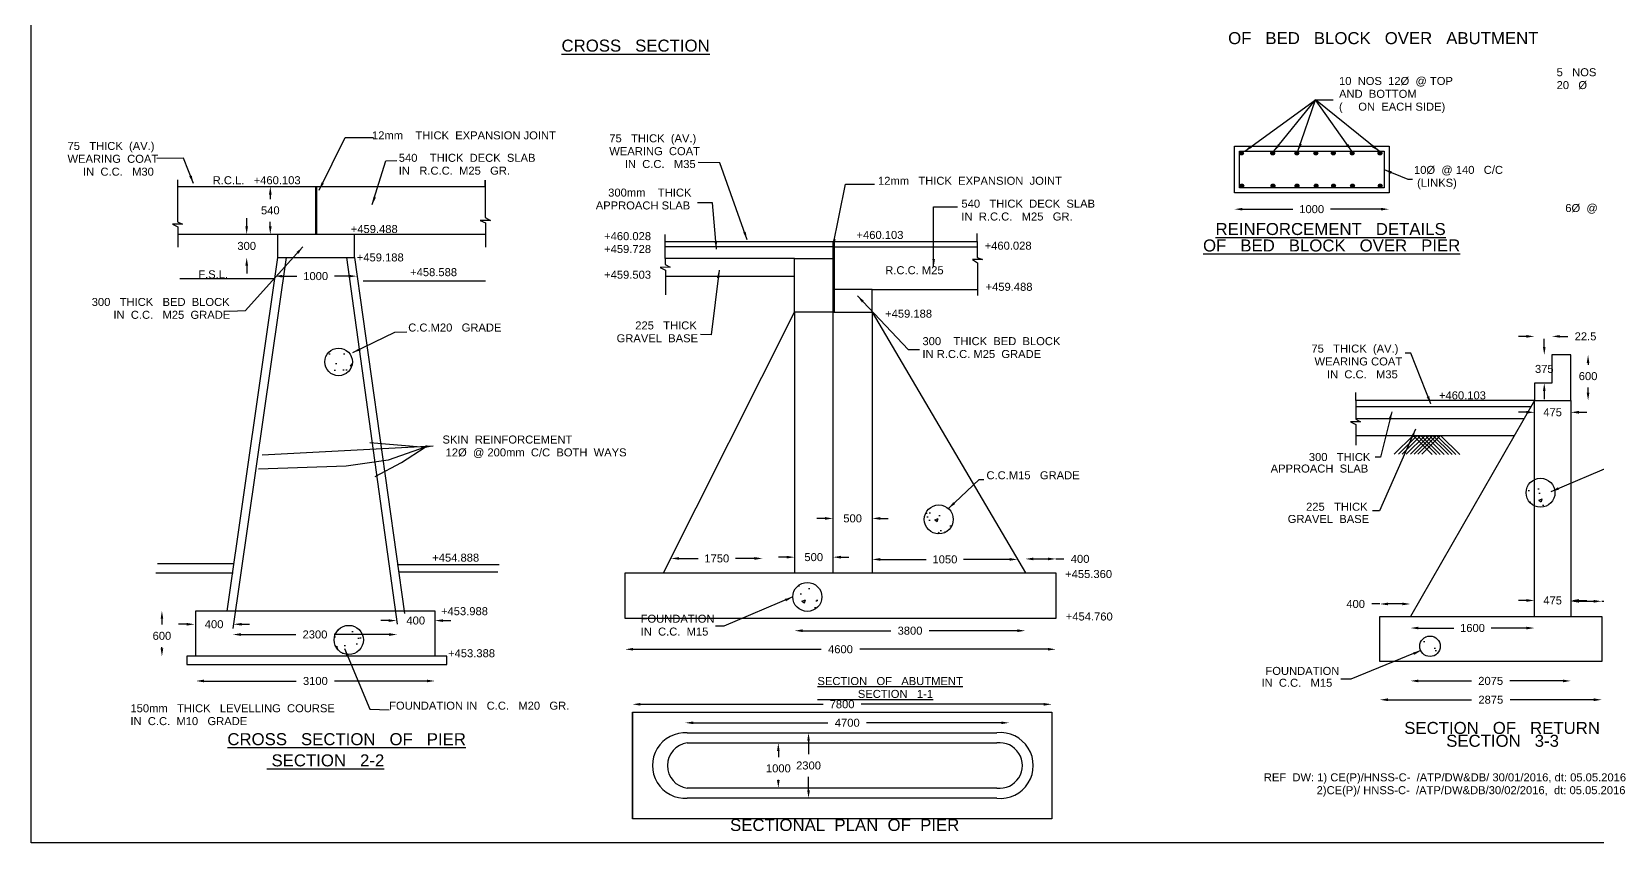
# Model space of a CAD drawing. Header units: inches. Extents: x 43.9 to 73.3, y 3.2 to 23.4.
# Drawn here: x 43.87 to 63.44, y 3.18 to 13.32 of the extents above; entities that cross this region are included whole.
import ezdxf

# ---------------------------------------------------------------- set-up
doc = ezdxf.new("R2010")
doc.units = ezdxf.units.IN
doc.header["$MEASUREMENT"] = 0
doc.styles.get("Standard").update_dxf_attribs({"font": 'arial.ttf', "height": 0.1})
doc.dimstyles.get("Standard").update_dxf_attribs({"dimtxt": 0.1, "dimasz": 0.1, "dimexe": 0.18, "dimexo": 0.0625, "dimgap": 0.09, "dimtad": 0, "dimtih": 1, "dimtoh": 1, "dimdec": 4, "dimzin": 0, "dimdsep": 46, "dimtxsty": 'Standard', "dimcen": 0.09, "dimse1": 1, "dimse2": 1, "dimadec": 0, "dimazin": 0, "dimtfac": 1, "dimtdec": 4, "dimtofl": 0, "dimtmove": 0, "dimatfit": 3, "dimfxl": 1, "dimtolj": 1, "dimtzin": 0, "dimarcsym": 0})
pattern_1 = [(50, (0, 0), (0.4303561, -0.0376513), [0.045, -0.495]), (355, (0, 0), (-0.0832508, 0.4513153), [0.036, -0.396]), (100.45144, (0.03586, -0.00314), (0.3471053, 0.413664), [0.038244, -0.4206853]), (46.1842, (0, 0.12), (0.640345, -0.0993116), [0.0675, -0.7425]), (96.6356, (0.05336, 0.1117), (0.560797, 0.584471), [0.057366, -0.631028]), (351.1842, (0, 0.12), (0.560797, 0.584471), [0.054, -0.594]), (21, (0.06, 0.09), (0.3581442, -0.2415713), [0.045, -0.495]), (326, (0.06, 0.09), (0.1459892, 0.43509), [0.036, -0.396]), (71.45144, (0.08985, 0.06987), (0.5041334, 0.1935187), [0.038244, -0.4206853]), (37.5, (0, 0), (0.0072959, 0.1997363), [0, -0.3912, 0, -0.402, 0, -0.3975]), (7.5, (0, 0), (0.1578417, 0.236647), [0, -0.2292, 0, -0.3822, 0, -0.1515]), (327.5, (-0.1338, 0), (0.32029346, -0.01353292), [0, -0.15, 0, -0.468, 0, -0.621]), (317.5, (-0.1938, 0), (0.3499117, 0.060063), [0, -0.195, 0, -0.3108, 0, -0.441])]

# ---------------------------------------------------------------- blocks, each defined once
blk = doc.blocks.new('*D23')
at = {"color": 0, "lineweight": -2, "transparency": 16777216}
for p, q in [((45.5, 5.977), (45.5, 5.905)), ((45.5, 5.608), (45.5, 5.623))]:
    blk.add_line(p, q, dxfattribs=at)
at = {"color": 0, "transparency": 16777216}
for points in [[(45.484, 5.977), (45.517, 5.977), (45.5, 6.077)], [(45.484, 5.608), (45.517, 5.608), (45.5, 5.508)]]:
    blk.add_solid(points, dxfattribs=at)
at = {"layer": 'Defpoints', "color": 0, "transparency": 16777216}
for p in [(46.177, 6.077), (45.5, 5.508), (46.177, 5.508)]:
    blk.add_point(p, dxfattribs=at)
at = {"color": 0, "transparency": 16777216, "insert": (45.5, 5.764), "char_height": 0.1, "attachment_point": 5}
blk.add_mtext('\\A1;600', dxfattribs=at)
blk = doc.blocks.new('*D24')
at = {"color": 0, "lineweight": -2, "transparency": 16777216}
for p, q in [((45.809, 5.909), (45.709, 5.909)), ((46.495, 5.909), (46.595, 5.909))]:
    blk.add_line(p, q, dxfattribs=at)
at = {"color": 0, "transparency": 16777216}
for points in [[(45.809, 5.925), (45.809, 5.892), (45.909, 5.909)], [(46.495, 5.925), (46.495, 5.892), (46.395, 5.909)]]:
    blk.add_solid(points, dxfattribs=at)
at = {"layer": 'Defpoints', "color": 0, "transparency": 16777216}
for p in [(45.909, 5.91), (46.395, 5.918), (46.395, 5.909)]:
    blk.add_point(p, dxfattribs=at)
at = {"color": 0, "transparency": 16777216, "insert": (46.152, 5.909), "char_height": 0.1, "attachment_point": 5}
blk.add_mtext('\\A1;400', dxfattribs=at)
blk = doc.blocks.new('*D25')
at = {"color": 0, "lineweight": -2, "transparency": 16777216}
for p, q in [((48.333, 5.955), (48.233, 5.955)), ((49.01, 5.955), (49.11, 5.955))]:
    blk.add_line(p, q, dxfattribs=at)
at = {"color": 0, "transparency": 16777216}
for points in [[(48.333, 5.971), (48.333, 5.938), (48.433, 5.955)], [(49.01, 5.971), (49.01, 5.938), (48.91, 5.955)]]:
    blk.add_solid(points, dxfattribs=at)
at = {"layer": 'Defpoints', "color": 0, "transparency": 16777216}
for p in [(48.433, 5.955), (48.91, 5.955), (48.91, 5.955)]:
    blk.add_point(p, dxfattribs=at)
at = {"color": 0, "transparency": 16777216, "insert": (48.671, 5.955), "char_height": 0.1, "attachment_point": 5}
blk.add_mtext('\\A1;400', dxfattribs=at)
blk = doc.blocks.new('*D26')
at = {"color": 0, "lineweight": -2, "transparency": 16777216}
for p, q in [((46.486, 5.781), (47.172, 5.781)), ((48.339, 5.781), (47.652, 5.781))]:
    blk.add_line(p, q, dxfattribs=at)
at = {"color": 0, "transparency": 16777216}
for points in [[(46.486, 5.797), (46.486, 5.764), (46.386, 5.781)], [(48.339, 5.797), (48.339, 5.764), (48.439, 5.781)]]:
    blk.add_solid(points, dxfattribs=at)
at = {"layer": 'Defpoints', "color": 0, "transparency": 16777216}
for p in [(48.439, 5.911), (46.386, 5.856), (48.439, 5.781)]:
    blk.add_point(p, dxfattribs=at)
at = {"color": 0, "transparency": 16777216, "insert": (47.412, 5.781), "char_height": 0.1, "attachment_point": 5}
blk.add_mtext('\\A1;2300', dxfattribs=at)
blk = doc.blocks.new('*D27')
at = {"color": 0, "lineweight": -2, "transparency": 16777216}
for p, q in [((46.024, 5.2), (47.177, 5.2)), ((48.81, 5.2), (47.656, 5.2))]:
    blk.add_line(p, q, dxfattribs=at)
at = {"color": 0, "transparency": 16777216}
for points in [[(46.024, 5.217), (46.024, 5.184), (45.924, 5.2)], [(48.81, 5.217), (48.81, 5.184), (48.91, 5.2)]]:
    blk.add_solid(points, dxfattribs=at)
at = {"layer": 'Defpoints', "color": 0, "transparency": 16777216}
for p in [(45.924, 5.508), (48.91, 5.508), (48.91, 5.2)]:
    blk.add_point(p, dxfattribs=at)
at = {"color": 0, "transparency": 16777216, "insert": (47.417, 5.2), "char_height": 0.1, "attachment_point": 5}
blk.add_mtext('\\A1;3100', dxfattribs=at)
blk = doc.blocks.new('*D31')
at = {"color": 0, "lineweight": -2, "transparency": 16777216}
for p, q in [((47.005, 10.258), (47.186, 10.258)), ((47.837, 10.258), (47.655, 10.258))]:
    blk.add_line(p, q, dxfattribs=at)
at = {"color": 0, "transparency": 16777216}
for points in [[(47.005, 10.274), (47.005, 10.241), (46.905, 10.258)], [(47.837, 10.274), (47.837, 10.241), (47.937, 10.258)]]:
    blk.add_solid(points, dxfattribs=at)
at = {"layer": 'Defpoints', "color": 0, "transparency": 16777216}
for p in [(46.905, 10.226), (47.937, 10.271), (47.937, 10.258)]:
    blk.add_point(p, dxfattribs=at)
at = {"color": 0, "transparency": 16777216, "insert": (47.421, 10.258), "char_height": 0.1, "attachment_point": 5}
blk.add_mtext('\\A1;1000', dxfattribs=at)
blk = doc.blocks.new('*D32')
at = {"color": 0, "lineweight": -2, "transparency": 16777216}
for p, q in [((53.783, 7.231), (53.683, 7.231)), ((54.474, 7.231), (54.574, 7.231))]:
    blk.add_line(p, q, dxfattribs=at)
at = {"color": 0, "transparency": 16777216}
for points in [[(53.783, 7.248), (53.783, 7.214), (53.883, 7.231)], [(54.474, 7.248), (54.474, 7.214), (54.374, 7.231)]]:
    blk.add_solid(points, dxfattribs=at)
at = {"layer": 'Defpoints', "color": 0, "transparency": 16777216}
for p in [(53.883, 7.231), (54.374, 7.231), (54.374, 7.231)]:
    blk.add_point(p, dxfattribs=at)
at = {"color": 0, "transparency": 16777216, "insert": (54.129, 7.231), "char_height": 0.1, "attachment_point": 5}
blk.add_mtext('\\A1;500', dxfattribs=at)
blk = doc.blocks.new('*D33')
at = {"color": 0, "lineweight": -2, "transparency": 16777216}
for p, q in [((53.303, 6.747), (53.203, 6.747)), ((53.983, 6.747), (54.083, 6.747))]:
    blk.add_line(p, q, dxfattribs=at)
at = {"color": 0, "transparency": 16777216}
for points in [[(53.303, 6.764), (53.303, 6.73), (53.403, 6.747)], [(53.983, 6.764), (53.983, 6.73), (53.883, 6.747)]]:
    blk.add_solid(points, dxfattribs=at)
at = {"layer": 'Defpoints', "color": 0, "transparency": 16777216}
for p in [(53.403, 6.747), (53.883, 6.747), (53.883, 6.747)]:
    blk.add_point(p, dxfattribs=at)
at = {"color": 0, "transparency": 16777216, "insert": (53.643, 6.747), "char_height": 0.1, "attachment_point": 5}
blk.add_mtext('\\A1;500', dxfattribs=at)
blk = doc.blocks.new('*D34')
at = {"color": 0, "lineweight": -2, "transparency": 16777216}
for p, q in [((51.961, 6.731), (52.198, 6.731)), ((52.903, 6.731), (52.667, 6.731))]:
    blk.add_line(p, q, dxfattribs=at)
at = {"color": 0, "transparency": 16777216}
for points in [[(51.961, 6.748), (51.961, 6.714), (51.861, 6.731)], [(52.903, 6.748), (52.903, 6.714), (53.003, 6.731)]]:
    blk.add_solid(points, dxfattribs=at)
at = {"layer": 'Defpoints', "color": 0, "transparency": 16777216}
for p in [(51.861, 6.742), (53.003, 6.742), (53.003, 6.731)]:
    blk.add_point(p, dxfattribs=at)
at = {"color": 0, "transparency": 16777216, "insert": (52.432, 6.731), "char_height": 0.1, "attachment_point": 5}
blk.add_mtext('\\A1;1750', dxfattribs=at)
blk = doc.blocks.new('*D35')
at = {"color": 0, "lineweight": -2, "transparency": 16777216}
for p, q in [((54.474, 6.719), (55.047, 6.719)), ((56.089, 6.719), (55.516, 6.719))]:
    blk.add_line(p, q, dxfattribs=at)
at = {"color": 0, "transparency": 16777216}
for points in [[(54.474, 6.736), (54.474, 6.702), (54.374, 6.719)], [(56.089, 6.736), (56.089, 6.702), (56.189, 6.719)]]:
    blk.add_solid(points, dxfattribs=at)
at = {"layer": 'Defpoints', "color": 0, "transparency": 16777216}
for p in [(54.374, 6.731), (56.189, 6.719), (56.189, 6.719)]:
    blk.add_point(p, dxfattribs=at)
at = {"color": 0, "transparency": 16777216, "insert": (55.282, 6.719), "char_height": 0.1, "attachment_point": 5}
blk.add_mtext('\\A1;1050', dxfattribs=at)
blk = doc.blocks.new('*D36')
at = {"color": 0, "lineweight": -2, "transparency": 16777216}
for p, q in [((56.388, 6.725), (56.568, 6.725)), ((56.668, 6.725), (56.768, 6.725))]:
    blk.add_line(p, q, dxfattribs=at)
at = {"color": 0, "transparency": 16777216}
for points in [[(56.388, 6.742), (56.388, 6.708), (56.288, 6.725)], [(56.568, 6.742), (56.568, 6.708), (56.668, 6.725)]]:
    blk.add_solid(points, dxfattribs=at)
at = {"layer": 'Defpoints', "color": 0, "transparency": 16777216}
for p in [(56.668, 6.725), (56.288, 6.55), (56.668, 6.55)]:
    blk.add_point(p, dxfattribs=at)
at = {"color": 0, "transparency": 16777216, "insert": (56.971, 6.725), "char_height": 0.1, "attachment_point": 5}
blk.add_mtext('\\A1;400', dxfattribs=at)
blk = doc.blocks.new('*D37')
at = {"color": 0, "lineweight": -2, "transparency": 16777216}
for p, q in [((53.503, 5.828), (54.607, 5.828)), ((56.188, 5.828), (55.085, 5.828))]:
    blk.add_line(p, q, dxfattribs=at)
at = {"color": 0, "transparency": 16777216}
for points in [[(53.503, 5.845), (53.503, 5.812), (53.403, 5.828)], [(56.188, 5.845), (56.188, 5.812), (56.288, 5.828)]]:
    blk.add_solid(points, dxfattribs=at)
at = {"layer": 'Defpoints', "color": 0, "transparency": 16777216}
for p in [(53.403, 6.55), (56.288, 6.55), (56.288, 5.828)]:
    blk.add_point(p, dxfattribs=at)
at = {"color": 0, "transparency": 16777216, "insert": (54.846, 5.828), "char_height": 0.1, "attachment_point": 5}
blk.add_mtext('\\A1;3800', dxfattribs=at)
blk = doc.blocks.new('*D38')
at = {"color": 0, "lineweight": -2, "transparency": 16777216}
for p, q in [((51.387, 5.596), (53.736, 5.596)), ((56.568, 5.596), (54.219, 5.596))]:
    blk.add_line(p, q, dxfattribs=at)
at = {"color": 0, "transparency": 16777216}
for points in [[(51.387, 5.613), (51.387, 5.58), (51.287, 5.596)], [(56.568, 5.613), (56.568, 5.58), (56.668, 5.596)]]:
    blk.add_solid(points, dxfattribs=at)
at = {"layer": 'Defpoints', "color": 0, "transparency": 16777216}
for p in [(51.287, 6.55), (56.668, 6.55), (56.668, 5.596)]:
    blk.add_point(p, dxfattribs=at)
at = {"color": 0, "transparency": 16777216, "insert": (53.977, 5.596), "char_height": 0.1, "attachment_point": 5}
blk.add_mtext('\\A1;4600', dxfattribs=at)
blk = doc.blocks.new('*D39')
at = {"color": 0, "lineweight": -2, "transparency": 16777216}
for p, q in [((51.478, 4.909), (53.759, 4.909)), ((56.517, 4.909), (54.236, 4.909))]:
    blk.add_line(p, q, dxfattribs=at)
at = {"color": 0, "transparency": 16777216}
for points in [[(51.478, 4.925), (51.478, 4.892), (51.378, 4.909)], [(56.517, 4.925), (56.517, 4.892), (56.617, 4.909)]]:
    blk.add_solid(points, dxfattribs=at)
at = {"layer": 'Defpoints', "color": 0, "transparency": 16777216}
for p in [(51.378, 4.909), (51.378, 4.81), (56.617, 4.81)]:
    blk.add_point(p, dxfattribs=at)
at = {"color": 0, "transparency": 16777216, "insert": (53.997, 4.909), "char_height": 0.1, "attachment_point": 5}
blk.add_mtext('\\A1;7800', dxfattribs=at)
blk = doc.blocks.new('*D40')
at = {"color": 0, "lineweight": -2, "transparency": 16777216}
for p, q in [((52.137, 4.678), (53.821, 4.678)), ((55.986, 4.678), (54.303, 4.678))]:
    blk.add_line(p, q, dxfattribs=at)
at = {"color": 0, "transparency": 16777216}
for points in [[(52.137, 4.694), (52.137, 4.661), (52.037, 4.678)], [(55.986, 4.694), (55.986, 4.661), (56.086, 4.678)]]:
    blk.add_solid(points, dxfattribs=at)
at = {"layer": 'Defpoints', "color": 0, "transparency": 16777216}
for p in [(52.037, 4.554), (56.086, 4.678), (56.086, 4.54)]:
    blk.add_point(p, dxfattribs=at)
at = {"color": 0, "transparency": 16777216, "insert": (54.062, 4.678), "char_height": 0.1, "attachment_point": 5}
blk.add_mtext('\\A1;4700', dxfattribs=at)
blk = doc.blocks.new('*D41')
at = {"color": 0, "lineweight": -2, "transparency": 16777216}
for p, q in [((53.201, 4.326), (53.201, 4.249)), ((53.201, 3.962), (53.201, 3.967))]:
    blk.add_line(p, q, dxfattribs=at)
at = {"color": 0, "transparency": 16777216}
for points in [[(53.184, 4.326), (53.217, 4.326), (53.201, 4.426)], [(53.184, 3.962), (53.217, 3.962), (53.201, 3.862)]]:
    blk.add_solid(points, dxfattribs=at)
at = {"layer": 'Defpoints', "color": 0, "transparency": 16777216}
for p in [(53.23, 4.426), (53.201, 3.862), (53.23, 3.862)]:
    blk.add_point(p, dxfattribs=at)
at = {"color": 0, "transparency": 16777216, "insert": (53.201, 4.108), "char_height": 0.1, "attachment_point": 5}
blk.add_mtext('\\A1;1000', dxfattribs=at)
blk = doc.blocks.new('*D42')
at = {"color": 0, "lineweight": -2, "transparency": 16777216}
for p, q in [((53.578, 4.453), (53.578, 4.285)), ((53.578, 3.835), (53.578, 4.003))]:
    blk.add_line(p, q, dxfattribs=at)
at = {"color": 0, "transparency": 16777216}
for points in [[(53.562, 4.453), (53.595, 4.453), (53.578, 4.553)], [(53.562, 3.835), (53.595, 3.835), (53.578, 3.735)]]:
    blk.add_solid(points, dxfattribs=at)
at = {"layer": 'Defpoints', "color": 0, "transparency": 16777216}
for p in [(53.578, 4.553), (53.578, 3.735), (53.578, 3.735)]:
    blk.add_point(p, dxfattribs=at)
at = {"color": 0, "transparency": 16777216, "insert": (53.578, 4.144), "char_height": 0.1, "attachment_point": 5}
blk.add_mtext('\\A1;2300', dxfattribs=at)
blk = doc.blocks.new('*D43')
at = {"color": 0, "lineweight": -2, "transparency": 16777216}
for p, q in [((62.547, 9.505), (62.447, 9.505)), ((62.964, 9.505), (63.064, 9.505))]:
    blk.add_line(p, q, dxfattribs=at)
at = {"color": 0, "transparency": 16777216}
for points in [[(62.547, 9.522), (62.547, 9.489), (62.647, 9.505)], [(62.964, 9.522), (62.964, 9.489), (62.864, 9.505)]]:
    blk.add_solid(points, dxfattribs=at)
at = {"layer": 'Defpoints', "color": 0, "transparency": 16777216}
for p in [(62.864, 9.505), (62.647, 8.922), (62.864, 8.922)]:
    blk.add_point(p, dxfattribs=at)
at = {"color": 0, "transparency": 16777216, "insert": (63.285, 9.505), "char_height": 0.1, "attachment_point": 5}
blk.add_mtext('\\A1;22.5', dxfattribs=at)
blk = doc.blocks.new('*D44')
at = {"color": 0, "lineweight": -2, "transparency": 16777216}
for p, q in [((62.77, 9.373), (62.77, 9.473)), ((62.77, 8.822), (62.77, 8.722))]:
    blk.add_line(p, q, dxfattribs=at)
at = {"color": 0, "transparency": 16777216}
for points in [[(62.753, 9.373), (62.786, 9.373), (62.77, 9.273)], [(62.753, 8.822), (62.786, 8.822), (62.77, 8.922)]]:
    blk.add_solid(points, dxfattribs=at)
at = {"layer": 'Defpoints', "color": 0, "transparency": 16777216}
for p in [(62.864, 9.273), (62.77, 8.922), (62.864, 8.922)]:
    blk.add_point(p, dxfattribs=at)
at = {"color": 0, "transparency": 16777216, "insert": (62.77, 9.098), "char_height": 0.1, "attachment_point": 5}
blk.add_mtext('\\A1;375', dxfattribs=at)
blk = doc.blocks.new('*D45')
at = {"color": 0, "lineweight": -2, "transparency": 16777216}
for p, q in [((63.317, 9.173), (63.317, 9.149)), ((63.317, 8.803), (63.317, 8.867))]:
    blk.add_line(p, q, dxfattribs=at)
at = {"color": 0, "transparency": 16777216}
for points in [[(63.3, 9.173), (63.333, 9.173), (63.317, 9.273)], [(63.3, 8.803), (63.333, 8.803), (63.317, 8.703)]]:
    blk.add_solid(points, dxfattribs=at)
at = {"layer": 'Defpoints', "color": 0, "transparency": 16777216}
for p in [(63.102, 9.273), (63.102, 8.703), (63.317, 8.703)]:
    blk.add_point(p, dxfattribs=at)
at = {"color": 0, "transparency": 16777216, "insert": (63.317, 9.008), "char_height": 0.1, "attachment_point": 5}
blk.add_mtext('\\A1;600', dxfattribs=at)
blk = doc.blocks.new('*D46')
at = {"color": 0, "lineweight": -2, "transparency": 16777216}
for p, q in [((62.547, 8.557), (62.447, 8.557)), ((63.202, 8.557), (63.302, 8.557))]:
    blk.add_line(p, q, dxfattribs=at)
at = {"color": 0, "transparency": 16777216}
for points in [[(62.547, 8.574), (62.547, 8.54), (62.647, 8.557)], [(63.202, 8.574), (63.202, 8.54), (63.102, 8.557)]]:
    blk.add_solid(points, dxfattribs=at)
at = {"layer": 'Defpoints', "color": 0, "transparency": 16777216}
for p in [(62.647, 8.557), (63.102, 8.557), (63.102, 8.557)]:
    blk.add_point(p, dxfattribs=at)
at = {"color": 0, "transparency": 16777216, "insert": (62.874, 8.557), "char_height": 0.1, "attachment_point": 5}
blk.add_mtext('\\A1;475', dxfattribs=at)
blk = doc.blocks.new('*D47')
at = {"color": 0, "lineweight": -2, "transparency": 16777216}
for p, q in [((60.716, 6.162), (60.616, 6.162)), ((60.998, 6.162), (60.816, 6.162))]:
    blk.add_line(p, q, dxfattribs=at)
at = {"color": 0, "transparency": 16777216}
for points in [[(60.816, 6.179), (60.816, 6.146), (60.716, 6.162)], [(60.998, 6.179), (60.998, 6.146), (61.098, 6.162)]]:
    blk.add_solid(points, dxfattribs=at)
at = {"layer": 'Defpoints', "color": 0, "transparency": 16777216}
for p in [(61.098, 6.162), (60.716, 6.007), (61.098, 6.007)]:
    blk.add_point(p, dxfattribs=at)
at = {"color": 0, "transparency": 16777216, "insert": (60.413, 6.162), "char_height": 0.1, "attachment_point": 5}
blk.add_mtext('\\A1;400', dxfattribs=at)
blk = doc.blocks.new('*D48')
at = {"color": 0, "lineweight": -2, "transparency": 16777216}
for p, q in [((61.198, 5.862), (61.638, 5.862)), ((62.547, 5.862), (62.107, 5.862))]:
    blk.add_line(p, q, dxfattribs=at)
at = {"color": 0, "transparency": 16777216}
for points in [[(61.198, 5.878), (61.198, 5.845), (61.098, 5.862)], [(62.547, 5.878), (62.547, 5.845), (62.647, 5.862)]]:
    blk.add_solid(points, dxfattribs=at)
at = {"layer": 'Defpoints', "color": 0, "transparency": 16777216}
for p in [(61.098, 6.007), (62.647, 6.007), (62.647, 5.862)]:
    blk.add_point(p, dxfattribs=at)
at = {"color": 0, "transparency": 16777216, "insert": (61.873, 5.862), "char_height": 0.1, "attachment_point": 5}
blk.add_mtext('\\A1;1600', dxfattribs=at)
blk = doc.blocks.new('*D49')
at = {"color": 0, "lineweight": -2, "transparency": 16777216}
for p, q in [((62.547, 6.206), (62.447, 6.206)), ((63.202, 6.206), (63.302, 6.206))]:
    blk.add_line(p, q, dxfattribs=at)
at = {"color": 0, "transparency": 16777216}
for points in [[(62.547, 6.223), (62.547, 6.189), (62.647, 6.206)], [(63.202, 6.223), (63.202, 6.189), (63.102, 6.206)]]:
    blk.add_solid(points, dxfattribs=at)
at = {"layer": 'Defpoints', "color": 0, "transparency": 16777216}
for p in [(62.647, 6.127), (63.102, 6.206), (63.102, 6.127)]:
    blk.add_point(p, dxfattribs=at)
at = {"color": 0, "transparency": 16777216, "insert": (62.874, 6.206), "char_height": 0.1, "attachment_point": 5}
blk.add_mtext('\\A1;475', dxfattribs=at)
blk = doc.blocks.new('*D50')
at = {"color": 0, "lineweight": -2, "transparency": 16777216}
for p, q in [((63.202, 6.196), (63.388, 6.196)), ((63.488, 6.196), (63.588, 6.196))]:
    blk.add_line(p, q, dxfattribs=at)
at = {"color": 0, "transparency": 16777216}
for points in [[(63.202, 6.212), (63.202, 6.179), (63.102, 6.196)], [(63.388, 6.212), (63.388, 6.179), (63.488, 6.196)]]:
    blk.add_solid(points, dxfattribs=at)
at = {"layer": 'Defpoints', "color": 0, "transparency": 16777216}
for p in [(63.488, 6.196), (63.102, 6.007), (63.488, 6.007)]:
    blk.add_point(p, dxfattribs=at)
at = {"color": 0, "transparency": 16777216, "insert": (63.79, 6.196), "char_height": 0.1, "attachment_point": 5}
blk.add_mtext('\\A1;400', dxfattribs=at)
blk = doc.blocks.new('*D51')
at = {"color": 0, "lineweight": -2, "transparency": 16777216}
for p, q in [((61.198, 5.201), (61.859, 5.201)), ((63.002, 5.201), (62.34, 5.201))]:
    blk.add_line(p, q, dxfattribs=at)
at = {"color": 0, "transparency": 16777216}
for points in [[(61.198, 5.218), (61.198, 5.184), (61.098, 5.201)], [(63.002, 5.218), (63.002, 5.184), (63.102, 5.201)]]:
    blk.add_solid(points, dxfattribs=at)
at = {"layer": 'Defpoints', "color": 0, "transparency": 16777216}
for p in [(61.098, 6.007), (63.102, 6.007), (63.102, 5.201)]:
    blk.add_point(p, dxfattribs=at)
at = {"color": 0, "transparency": 16777216, "insert": (62.1, 5.201), "char_height": 0.1, "attachment_point": 5}
blk.add_mtext('\\A1;2075', dxfattribs=at)
blk = doc.blocks.new('*D52')
at = {"color": 0, "lineweight": -2, "transparency": 16777216}
for p, q in [((60.816, 4.966), (61.861, 4.966)), ((63.388, 4.966), (62.342, 4.966))]:
    blk.add_line(p, q, dxfattribs=at)
at = {"color": 0, "transparency": 16777216}
for points in [[(60.816, 4.983), (60.816, 4.949), (60.716, 4.966)], [(63.388, 4.983), (63.388, 4.949), (63.488, 4.966)]]:
    blk.add_solid(points, dxfattribs=at)
at = {"layer": 'Defpoints', "color": 0, "transparency": 16777216}
for p in [(60.716, 5.445), (63.488, 5.445), (63.488, 4.966)]:
    blk.add_point(p, dxfattribs=at)
at = {"color": 0, "transparency": 16777216, "insert": (62.102, 4.966), "char_height": 0.1, "attachment_point": 5}
blk.add_mtext('\\A1;2875', dxfattribs=at)
blk = doc.blocks.new('*D67')
at = {"color": 0, "lineweight": -2, "transparency": 16777216}
for p, q in [((46.854, 11.277), (46.854, 11.22)), ((46.854, 10.881), (46.854, 10.938))]:
    blk.add_line(p, q, dxfattribs=at)
at = {"color": 0, "transparency": 16777216}
for points in [[(46.837, 11.277), (46.871, 11.277), (46.854, 11.377)], [(46.837, 10.881), (46.871, 10.881), (46.854, 10.781)]]:
    blk.add_solid(points, dxfattribs=at)
at = {"layer": 'Defpoints', "color": 0, "transparency": 16777216}
for p in [(46.854, 11.377), (46.854, 10.781), (46.854, 10.781)]:
    blk.add_point(p, dxfattribs=at)
at = {"color": 0, "transparency": 16777216, "insert": (46.854, 11.079), "char_height": 0.1, "attachment_point": 5}
blk.add_mtext('\\A1;540', dxfattribs=at)
blk = doc.blocks.new('*D68')
at = {"color": 0, "lineweight": -2, "transparency": 16777216}
for p, q in [((46.559, 10.881), (46.559, 10.981)), ((46.559, 10.39), (46.559, 10.29))]:
    blk.add_line(p, q, dxfattribs=at)
at = {"color": 0, "transparency": 16777216}
for points in [[(46.542, 10.881), (46.576, 10.881), (46.559, 10.781)], [(46.542, 10.39), (46.576, 10.39), (46.559, 10.49)]]:
    blk.add_solid(points, dxfattribs=at)
at = {"layer": 'Defpoints', "color": 0, "transparency": 16777216}
for p in [(46.942, 10.781), (46.559, 10.49), (46.942, 10.49)]:
    blk.add_point(p, dxfattribs=at)
at = {"color": 0, "transparency": 16777216, "insert": (46.559, 10.635), "char_height": 0.1, "attachment_point": 5}
blk.add_mtext('\\A1;300', dxfattribs=at)
blk = doc.blocks.new('*D69')
at = {"color": 0, "lineweight": -2, "transparency": 16777216}
for p, q in [((58.999, 11.094), (59.63, 11.094)), ((60.73, 11.094), (60.099, 11.094))]:
    blk.add_line(p, q, dxfattribs=at)
at = {"color": 0, "transparency": 16777216}
for points in [[(58.999, 11.111), (58.999, 11.078), (58.899, 11.094)], [(60.73, 11.111), (60.73, 11.078), (60.83, 11.094)]]:
    blk.add_solid(points, dxfattribs=at)
at = {"layer": 'Defpoints', "color": 0, "transparency": 16777216}
for p in [(58.899, 11.299), (60.83, 11.299), (60.83, 11.094)]:
    blk.add_point(p, dxfattribs=at)
at = {"color": 0, "transparency": 16777216, "insert": (59.864, 11.094), "char_height": 0.1, "attachment_point": 5}
blk.add_mtext('\\A1;1000', dxfattribs=at)

msp = doc.modelspace()

# ---------------------------------------------------------------- hatches: boundary and pattern name
h = msp.add_hatch(color=0)
h.dxf.hatch_style = 1
h.paths.add_polyline_path([(59.01143, 11.79507, 0.33395938), (58.99457, 11.81751), (58.98159, 11.81751, 0.33395938), (58.96472, 11.79507, 1)])
h = msp.add_hatch(color=0)
h.dxf.hatch_style = 1
h.paths.add_polyline_path([(59.40029, 11.79507, 0.33395938), (59.38342, 11.81751), (59.37044, 11.81751, 0.33395938), (59.35358, 11.79507, 1)])
h = msp.add_hatch(color=0)
h.dxf.hatch_style = 1
h.paths.add_polyline_path([(59.70139, 11.79507, 0.33395938), (59.68452, 11.81751), (59.67154, 11.81751, 0.33395938), (59.65468, 11.79507, 1)])
h = msp.add_hatch(color=0)
h.dxf.hatch_style = 1
h.paths.add_polyline_path([(59.93894, 11.79507, 0.33395938), (59.92207, 11.81751), (59.90909, 11.81751, 0.33395938), (59.89223, 11.79507, 1)])
h = msp.add_hatch(color=0)
h.dxf.hatch_style = 1
h.paths.add_polyline_path([(60.15785, 11.79507, 0.33395938), (60.14098, 11.81751), (60.128, 11.81751, 0.33395938), (60.11113, 11.79507, 1)])
h = msp.add_hatch(color=0)
h.dxf.hatch_style = 1
h.paths.add_polyline_path([(60.39388, 11.79507, 0.33395938), (60.37702, 11.81751), (60.36404, 11.81751, 0.33395938), (60.34717, 11.79507, 1)])
h = msp.add_hatch(color=0)
h.dxf.hatch_style = 1
h.paths.add_polyline_path([(60.74038, 11.79507, 0.33395938), (60.72351, 11.81751), (60.71053, 11.81751, 0.33395938), (60.69366, 11.79507, 1)])
h = msp.add_hatch(color=0)
h.dxf.hatch_style = 1
h.paths.add_polyline_path([(59.01446, 11.38548, 0.33395938), (58.99759, 11.40792), (58.98461, 11.40792, 0.33395938), (58.96775, 11.38548, 1)])
h = msp.add_hatch(color=0)
h.dxf.hatch_style = 1
h.paths.add_polyline_path([(59.40332, 11.38548, 0.33395938), (59.38645, 11.40792), (59.37347, 11.40792, 0.33395938), (59.3566, 11.38548, 1)])
h = msp.add_hatch(color=0)
h.dxf.hatch_style = 1
h.paths.add_polyline_path([(59.70442, 11.38548, 0.33395938), (59.68755, 11.40792), (59.67457, 11.40792, 0.33395938), (59.6577, 11.38548, 1)])
h = msp.add_hatch(color=0)
h.dxf.hatch_style = 1
h.paths.add_polyline_path([(59.94197, 11.38548, 0.33395938), (59.9251, 11.40792), (59.91212, 11.40792, 0.33395938), (59.89525, 11.38548, 1)])
h = msp.add_hatch(color=0)
h.dxf.hatch_style = 1
h.paths.add_polyline_path([(60.16087, 11.38548, 0.33395938), (60.14401, 11.40792), (60.13103, 11.40792, 0.33395938), (60.11416, 11.38548, 1)])
h = msp.add_hatch(color=0)
h.dxf.hatch_style = 1
h.paths.add_polyline_path([(60.39691, 11.38548, 0.33395938), (60.38004, 11.40792), (60.36706, 11.40792, 0.33395938), (60.3502, 11.38548, 1)])
h = msp.add_hatch(color=0)
h.dxf.hatch_style = 1
h.paths.add_polyline_path([(60.7434, 11.38548, 0.33395938), (60.72654, 11.40792), (60.71356, 11.40792, 0.33395938), (60.69669, 11.38548, 1)])
h = msp.add_hatch()
h.set_pattern_fill('AR-CONC', color=0, scale=0.06)
h.set_pattern_definition(pattern_1)
h.paths.add_polyline_path([(47.87939, 9.18588, 1), (47.53607, 9.18588, 1)])
h = msp.add_hatch()
h.set_pattern_fill('AR-CONC', color=0, scale=0.06)
h.set_pattern_definition(pattern_1)
h.paths.add_polyline_path([(62.6468, 7.71661, 0.29208356), (62.54208, 7.55265, 0.29208356), (62.6468, 7.38868)])
h = msp.add_hatch()
h.set_pattern_fill('AR-CONC', color=0, scale=0.06)
h.set_pattern_definition(pattern_1)
h.paths.add_polyline_path([(62.90354, 7.55265, 0.54788751), (62.6468, 7.71661), (62.6468, 7.38868, 0.54788751)])
h = msp.add_hatch()
h.set_pattern_fill('AR-CONC', color=0, scale=0.06)
h.set_pattern_definition(pattern_1)
h.paths.add_polyline_path([(55.38594, 7.21918, 1), (55.02471, 7.21918, 1)])
h = msp.add_hatch()
h.set_pattern_fill('AR-CONC', color=0, scale=0.06)
h.set_pattern_definition(pattern_1)
h.paths.add_polyline_path([(53.74416, 6.24991, 1), (53.38219, 6.24991, 1)])
h = msp.add_hatch()
h.set_pattern_fill('AR-CONC', color=0, scale=0.06)
h.set_pattern_definition(pattern_1)
h.paths.add_polyline_path([(47.65202, 5.7127, 1), (48.01723, 5.7127, 1)])
h = msp.add_hatch()
h.set_pattern_fill('AR-CONC', color=0, scale=0.06)
h.set_pattern_definition(pattern_1)
h.paths.add_polyline_path([(61.2144, 5.63403, 1), (61.47051, 5.63403, 1)])

# ---------------------------------------------------------------- linework, layer by layer
at = {"color": 0}
for points in [[(43.86859, 23.44551), (73.12465, 23.44551), (73.12465, 3.18029), (43.86859, 3.18029)], [(58.89881, 11.87967), (60.83005, 11.87967), (60.83005, 11.29909), (58.89881, 11.29909)], [(58.96067, 11.81781), (60.76819, 11.81781), (60.76819, 11.36095), (58.96067, 11.36095)], [(51.28654, 6.55035), (56.66843, 6.55035), (56.66843, 5.98224), (51.28654, 5.98224)], [(45.9236, 6.07716), (48.90951, 6.07716), (48.90951, 5.50845), (45.9236, 5.50845)], [(60.71571, 6.00688), (63.48787, 6.00688), (63.48787, 5.44457), (60.71571, 5.44457)], [(51.37823, 4.8095), (56.6167, 4.8095), (56.6167, 3.47839), (51.37823, 3.47839)]]:
    msp.add_lwpolyline(points, close=True, dxfattribs=at)
for points in [[(45.69425, 11.46277), (45.69425, 10.93486), (45.75749, 10.90907), (45.63084, 10.90907), (45.69739, 10.8748), (45.69739, 10.62149)], [(45.69425, 11.37683), (49.54021, 11.37683), (49.54021, 11.4578), (49.54021, 11.37683), (49.54021, 10.98962), (49.60316, 10.95416), (49.47551, 10.95416), (49.5424, 10.92278), (49.5424, 10.61893)], [(47.41829, 11.37683), (47.41829, 10.78106)], [(47.43304, 11.37683), (47.43304, 10.78106)], [(45.69739, 10.78106), (49.5424, 10.78106)], [(46.94228, 10.78106), (46.94228, 10.48985), (47.90633, 10.48985), (47.90633, 10.78106)], [(51.76492, 6.55035), (53.403, 9.80579), (53.403, 10.47756), (51.78502, 10.47756), (51.78502, 10.77786)], [(53.90191, 9.8089), (53.90191, 10.6896), (55.68621, 10.6896), (55.68621, 10.79167)], [(51.78502, 10.6896), (53.88305, 10.6896), (53.88305, 9.8089), (53.403, 9.8089)], [(53.88305, 10.62225), (51.78502, 10.62225)], [(53.90191, 10.62225), (55.68621, 10.62225)], [(55.68621, 10.6896), (55.68621, 10.49206), (55.75027, 10.46458), (55.62541, 10.46458), (55.68841, 10.42395), (55.68841, 10.01444)], [(46.94228, 10.48985), (46.3107, 6.07447)], [(47.05179, 10.48985), (46.38575, 5.85564)], [(47.8047, 10.48985), (48.43891, 5.91149)], [(47.90633, 10.48985), (48.52934, 6.04396)], [(51.78502, 10.47756), (51.78502, 10.4018), (51.84841, 10.36939), (51.72437, 10.36764), (51.78924, 10.33216), (51.78924, 10.02303)], [(53.403, 10.47756), (53.88305, 10.47756)], [(46.90149, 10.22295), (45.72488, 10.22295)], [(48.01239, 10.20116), (49.54293, 10.20116)], [(51.78924, 10.25714), (53.403, 10.25714)], [(53.88305, 9.8089), (54.37434, 9.8089), (54.37434, 10.09096), (53.88305, 10.09096)], [(54.37434, 10.09096), (55.68841, 10.09096)], [(53.403, 9.80579), (53.403, 6.55035)], [(53.88305, 9.8089), (53.88305, 6.55035)], [(54.37434, 9.8089), (56.28824, 6.55035)], [(54.37434, 9.8089), (54.37434, 6.55035)], [(63.10151, 8.7028), (63.10151, 9.27313), (62.86357, 9.27313), (62.86357, 8.92237), (62.6468, 8.92237), (62.6468, 8.7028)], [(60.41563, 8.7028), (60.41563, 8.47233), (60.47232, 8.43904), (60.34841, 8.43904), (60.41725, 8.4025), (60.41725, 8.14537)], [(62.6468, 6.00688), (62.6468, 8.7028), (60.41563, 8.7028), (60.41563, 8.80352)], [(60.41563, 8.62821), (62.60395, 8.62821)], [(62.6468, 8.7028), (61.09838, 6.00688)], [(62.6468, 8.7028), (63.10151, 8.7028), (63.10151, 6.00688)], [(60.41563, 8.47836), (62.51789, 8.47836)], [(60.41725, 8.26717), (62.3957, 8.26562)], [(60.89629, 8.03266), (61.12987, 8.26661), (61.37095, 8.02994)], [(60.9487, 8.03266), (61.18228, 8.26661), (61.42336, 8.02994)], [(60.9959, 8.03266), (61.22948, 8.26661), (61.47056, 8.02994)], [(61.04633, 8.03266), (61.27991, 8.26661), (61.52098, 8.02994)], [(61.09655, 8.03266), (61.33013, 8.26661), (61.57121, 8.02994)], [(61.14326, 8.03266), (61.37684, 8.26661), (61.61792, 8.02994)], [(61.19072, 8.03266), (61.4243, 8.26661), (61.66538, 8.02994)], [(61.24076, 8.03266), (61.47434, 8.26661), (61.71542, 8.02994)], [(48.79076, 8.12099), (48.32584, 7.95906), (47.80326, 7.8855), (46.70494, 7.84822)], [(48.09691, 8.17978), (48.79076, 8.12099)], [(48.16425, 7.75501), (48.49239, 7.93081), (48.79076, 8.12099)], [(46.39571, 6.66411), (45.44641, 6.66411)], [(48.43975, 6.65639), (49.71329, 6.65639)], [(46.39079, 6.54865), (45.42428, 6.54865)], [(48.45931, 6.56304), (49.69808, 6.56304)], [(45.9236, 5.50845), (45.81133, 5.50845), (45.81133, 5.40605), (49.0585, 5.40605), (49.0585, 5.50845), (48.90951, 5.50845)], [(51.37823, 4.8095), (51.37823, 3.47839)], [(52.06373, 4.55268), (55.9312, 4.55268)], [(52.06373, 4.42593), (55.9312, 4.42593)], [(55.9312, 3.86196), (52.06373, 3.86196)], [(55.9312, 3.73521), (52.06373, 3.73521)]]:
    msp.add_lwpolyline(points, dxfattribs=at)
for centre, radius in [((58.98808, 11.79507), 0.02336), ((59.37693, 11.79507), 0.02336), ((59.67803, 11.79507), 0.02336), ((59.91558, 11.79507), 0.02336), ((60.13449, 11.79507), 0.02336), ((60.37053, 11.79507), 0.02336), ((60.71702, 11.79507), 0.02336), ((58.9911, 11.38548), 0.02336), ((59.37996, 11.38548), 0.02336), ((59.68106, 11.38548), 0.02336), ((59.91861, 11.38548), 0.02336), ((60.13752, 11.38548), 0.02336), ((60.37355, 11.38548), 0.02336), ((60.72005, 11.38548), 0.02336), ((47.70773, 9.18588), 0.17166), ((62.72281, 7.55265), 0.18073), ((55.20532, 7.21918), 0.18062), ((53.56318, 6.24991), 0.18098), ((47.83463, 5.7127), 0.18261), ((61.34245, 5.63403), 0.12805)]:
    msp.add_circle(centre, radius, dxfattribs=at)
for centre, radius, start, end in [((52.03733, 4.14395), 0.40958, 86.304175, 273.695825), ((55.97488, 4.14395), 0.41106, 263.899277, 96.100723), ((52.09885, 4.14395), 0.28417, 97.099392, 262.900608), ((55.96521, 4.14395), 0.28403, 263.122879, 96.877121)]:
    msp.add_arc(centre, radius, start, end, dxfattribs=at)

# ---------------------------------------------------------------- texts
for s, height, p in [('OF   BED   BLOCK   OVER   ABUTMENT', 0.15, (58.82024, 13.15622)), ('%%UCROSS   SECTION', 0.15, (50.49229, 13.06274)), ('10  NOS  12Ø  @ TOP', 0.1, (60.20558, 12.64614)), ('5   NOS', 0.1, (62.92371, 12.75507)), ('AND  BOTTOM', 0.1, (60.20558, 12.4855)), ('20   Ø', 0.1, (62.92371, 12.59443)), ('(     ON  EACH SIDE)', 0.1, (60.20558, 12.32486)), ('75   THICK  (AV.)', 0.1, (44.32069, 11.83422)), ('12mm    THICK  EXPANSION JOINT ', 0.1, (48.12448, 11.96653)), ('75   THICK  (AV.)', 0.1, (51.08906, 11.92974)), ('WEARING  COAT', 0.1, (44.32069, 11.67358)), ('540    THICK  DECK  SLAB', 0.1, (48.45934, 11.68616)), ('WEARING  COAT', 0.1, (51.08906, 11.7691)), ('     IN  C.C.   M30', 0.1, (44.32069, 11.51294)), ('IN   R.C.C.  M25   GR.', 0.1, (48.45934, 11.52552)), ('     IN  C.C.   M35', 0.1, (51.08906, 11.60846)), ('10Ø  @ 140   C/C', 0.1, (61.14196, 11.53503)), ('R.C.L.   +460.103', 0.1, (46.13403, 11.40591)), ('     300mm    THICK', 0.1, (50.8811, 11.25157)), ('12mm   THICK  EXPANSION  JOINT', 0.1, (54.44606, 11.39914)), (' (LINKS)', 0.1, (61.14196, 11.37439)), (' APPROACH SLAB', 0.1, (50.8811, 11.09093)), ('540   THICK  DECK  SLAB', 0.1, (55.48817, 11.11349)), ('6Ø  @  300   C/C', 0.1, (63.03204, 11.05873)), ('IN  R.C.C.   M25   GR.', 0.1, (55.48817, 10.95285)), ('+459.488', 0.1, (47.85923, 10.79626)), (' +460.028', 0.1, (50.98539, 10.7076)), ('+460.103', 0.1, (54.17722, 10.72261)), ('%%UREINFORCEMENT   DETAILS', 0.15, (58.66269, 10.77155)), (' +459.728', 0.1, (50.98539, 10.54696)), ('+460.028', 0.1, (55.77845, 10.58866)), ('%%UOF   BED   BLOCK   OVER   PIER', 0.15, (58.50692, 10.566)), ('+459.188', 0.1, (47.93424, 10.44166)), ('R.C.C. M25', 0.1, (54.53665, 10.28169)), ('F.S.L.', 0.1, (45.95399, 10.23029)), ('+458.588', 0.1, (48.60068, 10.25754)), (' +459.503', 0.1, (50.98539, 10.22568)), ('+459.488', 0.1, (55.78974, 10.07455)), ('300   THICK   BED  BLOCK', 0.1, (44.62293, 9.88534)), ('       IN  C.C.   M25  GRADE', 0.1, (44.62293, 9.7247)), ('+459.188', 0.1, (54.53458, 9.73904)), ('C.C.M20   GRADE', 0.1, (48.57713, 9.56572)), ('       225   THICK', 0.1, (51.14184, 9.59226)), (' GRAVEL  BASE', 0.1, (51.14184, 9.43161)), ('300    THICK  BED  BLOCK', 0.1, (55.00139, 9.39565)), ('75   THICK  (AV.)', 0.1, (59.86066, 9.30279)), ('IN R.C.C. M25  GRADE', 0.1, (55.00139, 9.23501)), (' WEARING COAT', 0.1, (59.86066, 9.14215)), ('     IN  C.C.   M35', 0.1, (59.86066, 8.98151)), ('+460.103', 0.1, (61.45413, 8.71883)), ('SKIN  REINFORCEMENT', 0.1, (49.00536, 8.16666)), (' 12Ø  @ 200mm  C/C  BOTH  WAYS', 0.1, (49.00536, 8.00602)), ('300   THICK', 0.1, (59.8284, 7.94804)), ('APPROACH  SLAB', 0.1, (59.35146, 7.80418)), ('C.C.M15   GRADE', 0.1, (55.80092, 7.72012)), ('GRAVEL  BASE', 0.1, (59.56461, 7.17445)), ('225   THICK', 0.1, (59.79388, 7.32713)), ('+454.888', 0.1, (48.87696, 6.69116)), ('+455.360', 0.1, (56.78348, 6.48655)), ('+453.988', 0.1, (48.98648, 6.02235)), ('FOUNDATION', 0.1, (51.48057, 5.92818)), ('+454.760', 0.1, (56.7917, 5.95585)), ('IN  C.C.  M15', 0.1, (51.48057, 5.76754)), ('+453.388', 0.1, (49.07494, 5.49716)), ('FOUNDATION', 0.1, (59.28614, 5.27602)), ('%%USECTION   OF   ABUTMENT', 0.1, (53.68965, 5.14924)), ('%%U             SECTION   1-1', 0.1, (53.68965, 4.9886)), ('IN  C.C.   M15', 0.1, (59.23678, 5.12811)), ('150mm   THICK   LEVELLING  COURSE ', 0.1, (45.10672, 4.8095)), ('FOUNDATION IN   C.C.   M20   GR.', 0.1, (48.33864, 4.84183)), ('IN  C.C.  M10   GRADE', 0.1, (45.10672, 4.64886)), ('%%UCROSS   SECTION   OF   PIER', 0.15, (46.31763, 4.39825)), ('SECTION   OF   RETURN', 0.15, (61.02035, 4.53868)), ('         SECTION   3-3', 0.15, (61.02035, 4.37803)), ('%%U SECTION   2-2', 0.15, (46.81086, 4.13344)), ('                         REF  DW: 1) CE(P)/HNSS-C-  /ATP/DW&DB/ 30/01/2016, dt: 05.05.2016', 0.1, (58.29575, 3.94668)), ('                                          2)CE(P)/ HNSS-C-  /ATP/DW&DB/30/02/2016,  dt: 05.05.2016 ', 0.1, (58.29575, 3.78604)), ('SECTIONAL  PLAN  OF  PIER', 0.15, (52.59762, 3.32634))]:
    msp.add_text(s, height=height, dxfattribs=at).set_placement(p)

# ---------------------------------------------------------------- dimensions: what is measured, and where the dimension line sits
for base, p1, p2, text, picture, middle in [((46.85385, 10.78106), (46.85385, 11.37683), (46.85385, 10.78106), '540', '*D67', (46.85385, 11.07894)), ((63.31653, 8.7028), (63.10151, 9.27313), (63.10151, 8.7028), '600', '*D45', (63.31653, 9.00767)), ((45.50039, 5.50845), (46.17723, 6.07716), (46.17723, 5.50845), '600', '*D23', (45.50039, 5.76373)), ((53.20077, 3.86196), (53.22984, 4.42593), (53.22984, 3.86196), '1000', '*D41', (53.20077, 4.10786))]:
    dim = msp.add_linear_dim(base=base, p1=p1, p2=p2, angle=90, text=text, dimstyle='Standard', dxfattribs=at)
    dim.commit()
    dim.dimension.update_dxf_attribs({"geometry": picture, "text_midpoint": middle, "dimtype": 160})
for base, p1, p2, text, picture, middle in [((60.83005, 11.09423), (58.89881, 11.29909), (60.83005, 11.29909), '1000', '*D69', (59.86443, 11.09423)), ((47.93695, 10.25752), (46.90459, 10.2264), (47.93695, 10.27138), '1000', '*D31', (47.42077, 10.25752)), ((62.86357, 9.50528), (62.6468, 8.92237), (62.86357, 8.92237), '22.5', '*D43', (63.28468, 9.50528)), ((63.10151, 8.55708), (62.6468, 8.55708), (63.10151, 8.55708), '475', '*D46', (62.87415, 8.55708)), ((54.37434, 7.2309), (53.88305, 7.2309), (54.37434, 7.2309), '500', '*D32', (54.12869, 7.2309)), ((53.00292, 6.73096), (51.86134, 6.74196), (53.00292, 6.74196), '1750', '*D34', (52.43213, 6.73096)), ((53.88305, 6.74703), (53.403, 6.74703), (53.88305, 6.74703), '500', '*D33', (53.64303, 6.74703)), ((56.18923, 6.7189), (54.37434, 6.73096), (56.18923, 6.7189), '1050', '*D35', (55.28179, 6.7189)), ((56.66843, 6.72513), (56.28824, 6.55035), (56.66843, 6.55035), '400', '*D36', (56.97074, 6.72513)), ((56.66843, 5.59634), (51.28654, 6.55035), (56.66843, 6.55035), '4600', '*D38', (53.97748, 5.59634)), ((56.28824, 5.82826), (53.403, 6.55035), (56.28824, 6.55035), '3800', '*D37', (54.84562, 5.82826)), ((63.10151, 6.20596), (62.6468, 6.12724), (63.10151, 6.12724), '475', '*D49', (62.87415, 6.20596)), ((63.48787, 6.19575), (63.10151, 6.00688), (63.48787, 6.00688), '400', '*D50', (63.79018, 6.19575)), ((46.39464, 5.90858), (45.90926, 5.90991), (46.39464, 5.91754), '400', '*D24', (46.15195, 5.90858)), ((48.43891, 5.78069), (46.38575, 5.85564), (48.43891, 5.91149), '2300', '*D26', (47.41233, 5.78069)), ((48.90951, 5.95455), (48.43294, 5.95455), (48.90951, 5.95455), '400', '*D25', (48.67123, 5.95455)), ((62.6468, 5.86156), (61.09838, 6.00688), (62.6468, 6.00688), '1600', '*D48', (61.87259, 5.86156)), ((63.10151, 5.20095), (61.09838, 6.00688), (63.10151, 6.00688), '2075', '*D51', (62.09995, 5.20095)), ((48.90951, 5.20048), (45.9236, 5.50845), (48.90951, 5.50845), '3100', '*D27', (47.41655, 5.20048)), ((63.48787, 4.96593), (60.71571, 5.44457), (63.48787, 5.44457), '2875', '*D52', (62.10179, 4.96593)), ((51.37823, 4.90879), (56.6167, 4.8095), (51.37823, 4.8095), '7800', '*D39', (53.99746, 4.90879)), ((56.08608, 4.67768), (52.03733, 4.55353), (56.08608, 4.53968), '4700', '*D40', (54.06171, 4.67768))]:
    dim = msp.add_linear_dim(base=base, p1=p1, p2=p2, text=text, dimstyle='Standard', dxfattribs=at)
    dim.commit()
    dim.dimension.update_dxf_attribs({"geometry": picture, "text_midpoint": middle})
for base, p1, p2, text, picture, middle in [((46.55915, 10.48985), (46.94228, 10.78106), (46.94228, 10.48985), '300', '*D68', (46.55915, 10.63546)), ((62.76956, 8.92237), (62.86357, 9.27313), (62.86357, 8.92237), '375', '*D44', (62.76956, 9.09775)), ((53.57823, 3.73521), (53.57823, 4.55268), (53.57823, 3.73521), '2300', '*D42', (53.57823, 4.14395))]:
    dim = msp.add_linear_dim(base=base, p1=p1, p2=p2, angle=90, text=text, dimstyle='Standard', dxfattribs=at)
    dim.commit()
    dim.dimension.update_dxf_attribs({"geometry": picture, "text_midpoint": middle})
dim = msp.add_linear_dim(base=(61.09838, 6.16223), p1=(60.71571, 6.00688), p2=(61.09838, 6.00688), text='400', dimstyle='Standard', dxfattribs=at)
dim.commit()
dim.dimension.update_dxf_attribs({"geometry": '*D47', "text_midpoint": (60.4134, 6.16223), "dimtype": 160})

# ---------------------------------------------------------------- leaders
for points in [[(59.02719, 11.81781), (59.91182, 12.45927), (60.13077, 12.45927)], [(59.3921, 11.81781), (59.91182, 12.45927)], [(59.69287, 11.81781), (59.91182, 12.45927)], [(60.36519, 11.81781), (59.91182, 12.45927)], [(60.70578, 11.81781), (59.91271, 12.46037)], [(47.46438, 11.33241), (47.79027, 11.98948), (48.14422, 11.9882)], [(45.894, 11.41598), (45.76872, 11.73181), (45.43464, 11.72883)], [(48.12815, 11.15088), (48.29807, 11.69924), (48.43532, 11.70359)], [(52.81077, 10.71323), (52.4716, 11.67255), (52.20142, 11.67683)], [(60.76819, 11.58938), (61.06546, 11.46767), (61.12333, 11.46767)], [(53.88305, 10.62225), (54.03915, 11.40578), (54.40367, 11.40578)], [(52.42718, 10.59576), (52.37761, 11.17263), (52.19248, 11.17368)], [(55.14118, 10.3718), (55.14118, 11.12553), (55.43981, 11.12553)], [(47.2614, 10.62332), (46.54159, 9.82258), (46.34833, 9.81615)], [(52.46125, 10.33353), (52.36154, 9.52355), (52.22882, 9.52686)], [(54.18892, 10.01197), (54.8247, 9.3431), (54.96277, 9.3431)], [(47.88514, 9.30205), (48.41032, 9.5584), (48.55847, 9.56104)], [(61.35329, 8.66077), (61.10108, 9.29687), (61.03145, 9.29687)], [(60.86386, 8.56394), (60.72342, 7.99817), (60.65895, 7.99817)], [(61.16282, 8.34585), (60.71093, 7.32663), (60.62518, 7.32663)], [(48.8901, 8.13383), (46.75184, 8.02173)], [(62.85523, 7.56574), (63.65996, 7.91008), (63.6998, 7.91008)], [(55.32535, 7.35415), (55.71018, 7.71747), (55.76682, 7.71747)], [(53.38219, 6.24991), (52.5197, 5.88402), (52.41557, 5.88402)], [(47.78121, 5.60457), (48.09569, 4.8464), (48.33834, 4.84059)], [(61.22946, 5.57913), (60.35149, 5.22277), (60.22936, 5.22277)]]:
    msp.add_leader(points, dimstyle='Standard', override={"dimgap": 0.09, "dimtad": 0}, dxfattribs=at)

doc.saveas('drawing.dxf')
